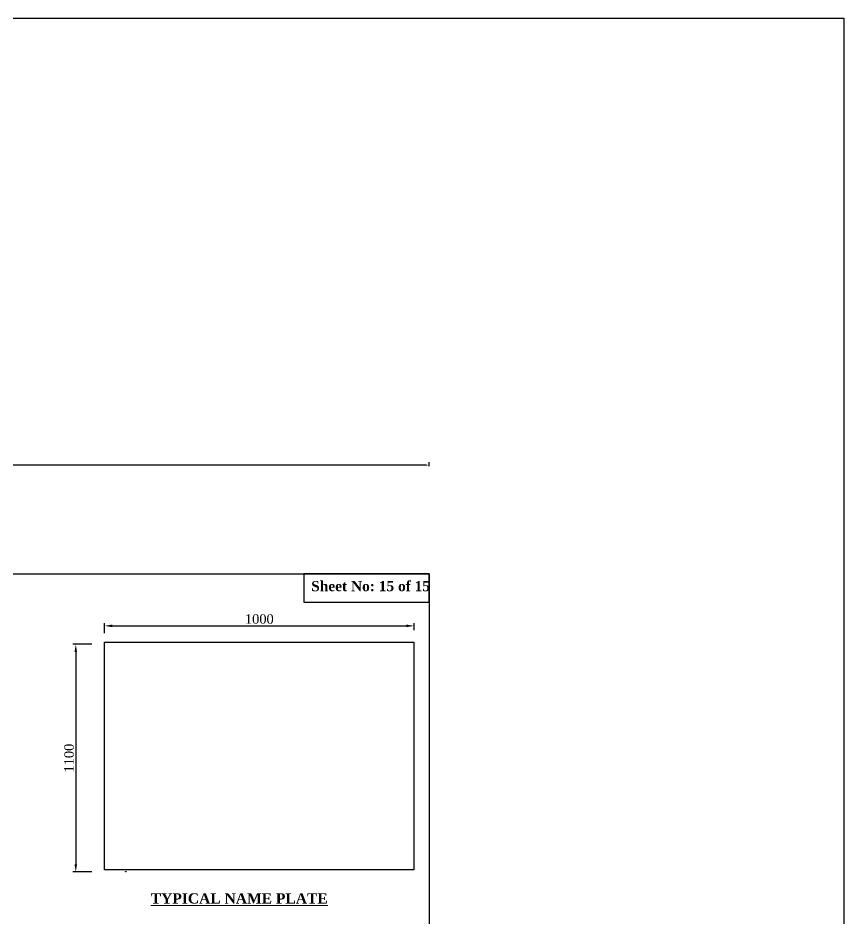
# Model space of a CAD drawing. Header units: metres. Extents: x -2434 to 11656, y -15288 to 8109.
# Drawn here: x 4506.6 to 4613.1, y -11655.3 to -11539.2 of the extents above; entities that cross this region are included whole.
import ezdxf

# ---------------------------------------------------------------- set-up
doc = ezdxf.new("R2010")
doc.units = ezdxf.units.M
doc.layers.add('Blocks', color=11, linetype='Continuous', lineweight=9)
doc.layers.add('LINE', color=7, linetype='Continuous')
doc.styles.get("Standard").update_dxf_attribs({"font": 'times.ttf'})
doc.dimstyles.get("Standard").update_dxf_attribs({"dimtxt": 0.5, "dimasz": 0.4075, "dimexe": 0.364, "dimexo": 0.219, "dimgap": 0.09, "dimtad": 0, "dimdec": 0, "dimlfac": 1000, "dimzin": 0, "dimdsep": 46, "dimtxsty": 'Standard', "dimcen": 0.09, "dimadec": 0, "dimazin": 0, "dimtfac": 1, "dimtdec": 0, "dimtofl": 0, "dimtmove": 0, "dimatfit": 3, "dimfxl": 1, "dimtolj": 1, "dimtzin": 0, "dimarcsym": 0})
picture_1 = doc.add_image_def('image1.png', size_in_pixel=(359, 227))
picture_2 = doc.add_image_def('image2.png', size_in_pixel=(340, 250))

# ---------------------------------------------------------------- blocks, each defined once
blk = doc.blocks.new('*D149')
at = {"layer": 'Blocks', "color": 0, "linetype": 'ByBlock', "lineweight": -2, "ltscale": 0.5}
for p, q in [((4516.15, -11619.93), (4513.7, -11619.93)), ((4514.06, -11620.93), (4514.06, -11648.28)), ((4516.15, -11649.28), (4513.7, -11649.28))]:
    blk.add_line(p, q, dxfattribs=at)
at = {"layer": 'Blocks', "color": 0, "linetype": 'ByBlock', "lineweight": -3, "ltscale": 0.5}
for points in [[(4513.89, -11620.93), (4514.23, -11620.93), (4514.06, -11619.93)], [(4513.89, -11648.28), (4514.23, -11648.28), (4514.06, -11649.28)]]:
    blk.add_solid(points, dxfattribs=at)
at = {"layer": 'Defpoints', "color": 0, "linetype": 'ByBlock', "lineweight": -3, "ltscale": 0.5}
for p in [(4516.37, -11619.93), (4514.06, -11649.28), (4516.37, -11649.28)]:
    blk.add_point(p, dxfattribs=at)
at = {"layer": 'Blocks', "color": 0, "linetype": 'ByBlock', "lineweight": 13, "ltscale": 0.5, "insert": (4513.19, -11634.6), "char_height": 1.23, "attachment_point": 5, "rotation": 90}
blk.add_mtext('\\A1;1100', dxfattribs=at)
blk = doc.blocks.new('*D158')
at = {"color": 0, "lineweight": -2, "ltscale": 0.5}
for p, q in [((4392.9, -11596.98), (4392.9, -11596.46)), ((4393.3, -11596.83), (4475.13, -11596.83)), ((4559.24, -11596.83), (4477.41, -11596.83)), ((4559.64, -11596.98), (4559.64, -11596.46))]:
    blk.add_line(p, q, dxfattribs=at)
at = {"color": 0, "linetype": 'Continuous', "lineweight": -3, "ltscale": 0.5}
for points in [[(4393.3, -11596.76), (4393.3, -11596.89), (4392.9, -11596.83)], [(4559.24, -11596.76), (4559.24, -11596.89), (4559.64, -11596.83)]]:
    blk.add_solid(points, dxfattribs=at)
at = {"layer": 'Defpoints', "color": 0, "linetype": 'Continuous', "lineweight": -3, "ltscale": 0.5}
for p in [(4559.64, -11596.83), (4392.9, -11610.83), (4559.64, -11610.83)]:
    blk.add_point(p, dxfattribs=at)
at = {"color": 0, "linetype": 'Continuous', "lineweight": -3, "ltscale": 0.5, "insert": (4476.27, -11596.83), "char_height": 0.5, "attachment_point": 5}
blk.add_mtext('\\A1;166746', dxfattribs=at)
blk = doc.blocks.new('*D187')
at = {"layer": 'Blocks', "color": 0, "linetype": 'ByBlock', "lineweight": -2, "ltscale": 0.5}
for p, q in [((4516.15, -11619.93), (4513.7, -11619.93)), ((4514.06, -11620.93), (4514.06, -11648.28)), ((4516.15, -11649.28), (4513.7, -11649.28))]:
    blk.add_line(p, q, dxfattribs=at)
at = {"layer": 'Blocks', "color": 0, "linetype": 'ByBlock', "lineweight": -3, "ltscale": 0.5}
for points in [[(4513.89, -11620.93), (4514.23, -11620.93), (4514.06, -11619.93)], [(4513.89, -11648.28), (4514.23, -11648.28), (4514.06, -11649.28)]]:
    blk.add_solid(points, dxfattribs=at)
at = {"layer": 'Defpoints', "color": 0, "linetype": 'ByBlock', "lineweight": -3, "ltscale": 0.5}
for p in [(4516.37, -11619.93), (4514.06, -11649.28), (4516.37, -11649.28)]:
    blk.add_point(p, dxfattribs=at)
at = {"layer": 'Blocks', "color": 0, "linetype": 'ByBlock', "lineweight": 13, "ltscale": 0.5, "insert": (4513.19, -11634.6), "char_height": 1.23, "attachment_point": 5, "rotation": 90}
blk.add_mtext('\\A1;1100', dxfattribs=at)
blk = doc.blocks.new('*D192')
at = {"layer": 'Blocks', "color": 0, "linetype": 'ByBlock', "lineweight": -2, "ltscale": 0.5}
for p, q in [((4517.77, -11618.48), (4517.77, -11617.19)), ((4518.77, -11617.55), (4556.68, -11617.55)), ((4557.68, -11618.09), (4557.68, -11617.19))]:
    blk.add_line(p, q, dxfattribs=at)
at = {"layer": 'Blocks', "color": 0, "linetype": 'ByBlock', "lineweight": -3, "ltscale": 0.5}
for points in [[(4518.77, -11617.38), (4518.77, -11617.72), (4517.77, -11617.55)], [(4556.68, -11617.38), (4556.68, -11617.72), (4557.68, -11617.55)]]:
    blk.add_solid(points, dxfattribs=at)
at = {"layer": 'Defpoints', "color": 0, "linetype": 'ByBlock', "lineweight": -3, "ltscale": 0.5}
for p in [(4557.68, -11617.55), (4517.77, -11618.7), (4557.68, -11618.31)]:
    blk.add_point(p, dxfattribs=at)
at = {"layer": 'Blocks', "color": 0, "linetype": 'ByBlock', "lineweight": 13, "ltscale": 0.5, "insert": (4537.73, -11616.67), "char_height": 1.23, "attachment_point": 5}
blk.add_mtext('\\A1;1000', dxfattribs=at)
blk = doc.blocks.new('*D197')
at = {"color": 0, "lineweight": -2, "ltscale": 0.5}
for p, q in [((4392.9, -11596.98), (4392.9, -11596.46)), ((4393.3, -11596.83), (4475.13, -11596.83)), ((4559.24, -11596.83), (4477.41, -11596.83)), ((4559.64, -11596.98), (4559.64, -11596.46))]:
    blk.add_line(p, q, dxfattribs=at)
at = {"color": 0, "linetype": 'Continuous', "lineweight": -3, "ltscale": 0.5}
for points in [[(4393.3, -11596.76), (4393.3, -11596.89), (4392.9, -11596.83)], [(4559.24, -11596.76), (4559.24, -11596.89), (4559.64, -11596.83)]]:
    blk.add_solid(points, dxfattribs=at)
at = {"layer": 'Defpoints', "color": 0, "linetype": 'Continuous', "lineweight": -3, "ltscale": 0.5}
for p in [(4559.64, -11596.83), (4392.9, -11610.83), (4559.64, -11610.83)]:
    blk.add_point(p, dxfattribs=at)
at = {"color": 0, "linetype": 'Continuous', "lineweight": -3, "ltscale": 0.5, "insert": (4476.27, -11596.83), "char_height": 0.5, "attachment_point": 5}
blk.add_mtext('\\A1;166746', dxfattribs=at)

msp = doc.modelspace()

# ---------------------------------------------------------------- linework, layer by layer
at = {"color": 0, "linetype": 'Continuous', "lineweight": -3, "ltscale": 0.5}
msp.add_lwpolyline([(1816.766285, -11539.184507), (4613.12762, -11539.184507), (4613.12762, -11792.229715), (1816.766285, -11792.229715)], close=True, dxfattribs=at)
at = {"color": 7, "linetype": 'ByBlock', "lineweight": 30}
msp.add_lwpolyline([(4559.642893, -11610.828736), (4543.478086, -11610.828736), (4543.478086, -11614.492299), (4559.642893, -11614.492299)], close=True, dxfattribs=at)
msp.add_lwpolyline([(4559.642893, -11610.828736), (4543.478086, -11610.828736), (4543.478086, -11614.492299), (4559.642893, -11614.492299)], close=True, dxfattribs=at)
at = {"layer": 'LINE', "color": 1, "linetype": 'ByBlock', "lineweight": 30, "ltscale": 0.5}
msp.add_lwpolyline([(4392.89654, -11728.742228), (4392.89654, -11610.828736), (4559.642893, -11610.828736), (4559.642893, -11728.742228), (4392.89654, -11728.742228)], close=True, dxfattribs=at)
msp.add_lwpolyline([(4392.89654, -11728.742228), (4392.89654, -11610.828736), (4559.642893, -11610.828736), (4559.642893, -11728.742228), (4392.89654, -11728.742228)], close=True, dxfattribs=at)

# ---------------------------------------------------------------- texts
at = {"color": 7, "linetype": 'ByBlock', "lineweight": 30, "insert": (4544.420173, -11611.768003), "char_height": 1.3144403, "width": 70.27533172, "attachment_point": 1}
msp.add_mtext('{\\fTimes New Roman|b1|i0|c0|p18;Sheet No: 15 of 15}', dxfattribs=at)
at = {"layer": 'Blocks', "color": 0, "linetype": 'ByBlock', "lineweight": 13, "ltscale": 0.5, "insert": (4523.725807, -11652.028969), "char_height": 1.32685953, "width": 55.69635843, "attachment_point": 1}
msp.add_mtext('{\\fTimes New Roman|b1|i0|c0|p18;\\LTYPICAL NAME PLATE}', dxfattribs=at)
msp.add_mtext('{\\fTimes New Roman|b1|i0|c0|p18;\\LTYPICAL NAME PLATE}', dxfattribs=at)

# ---------------------------------------------------------------- dimensions: what is measured, and where the dimension line sits
at = {"color": 0, "linetype": 'Continuous', "lineweight": -3, "ltscale": 0.5}
for picture in ['*D158', '*D197']:
    dim = msp.add_linear_dim(base=(4559.642893, -11596.826603), p1=(4392.89654, -11610.828736), p2=(4559.642893, -11610.828736), dimstyle='Standard', override={"dimfxl": 0.15, "dimfxlon": 1}, dxfattribs=at)
    dim.commit()
    dim.dimension.update_dxf_attribs({"geometry": picture, "text_midpoint": (4476.269716, -11596.826603)})
at = {"layer": 'Blocks', "color": 0, "linetype": 'ByBlock', "lineweight": 13, "ltscale": 0.5}
dim = msp.add_linear_dim(base=(4557.684352, -11617.549597), p1=(4517.76576, -11618.696834), p2=(4557.684352, -11618.305537), text='1000', dimstyle='Standard', override={"dimtxt": 1.23, "dimasz": 1, "dimgap": 0.25, "dimtad": 1, "dimazin": 1, "dimfxl": 700, "dimfxlon": 1}, dxfattribs=at)
dim.commit()
dim.dimension.update_dxf_attribs({"geometry": '*D192', "text_midpoint": (4537.725056, -11616.673955)})
for picture in ['*D149', '*D187']:
    dim = msp.add_linear_dim(base=(4514.061048, -11649.27568), p1=(4516.370575, -11619.931028), p2=(4516.370575, -11649.27568), angle=90, text='1100', dimstyle='Standard', override={"dimtxt": 1.23, "dimasz": 1, "dimgap": 0.25, "dimtad": 1, "dimazin": 1, "dimfxl": 700, "dimfxlon": 1}, dxfattribs=at)
    dim.commit()
    dim.dimension.update_dxf_attribs({"geometry": picture, "text_midpoint": (4513.185407, -11634.603354)})

# ---------------------------------------------------------------- pictures from other files: only their frames are drawn
at = {"color": 0, "linetype": 'Continuous', "lineweight": -3, "ltscale": 0.5}
image = msp.add_image(picture_2, insert=(4517.76576, -11649.004832), size_in_units=(39.908727, 29.344652), dxfattribs=at)
image.dxf.flags = 7
image = msp.add_image(picture_1, insert=(4520.470106, -11649.27568), size_in_units=(0.091726, 0.058), dxfattribs=at)
image.dxf.flags = 7

doc.saveas('drawing.dxf')
